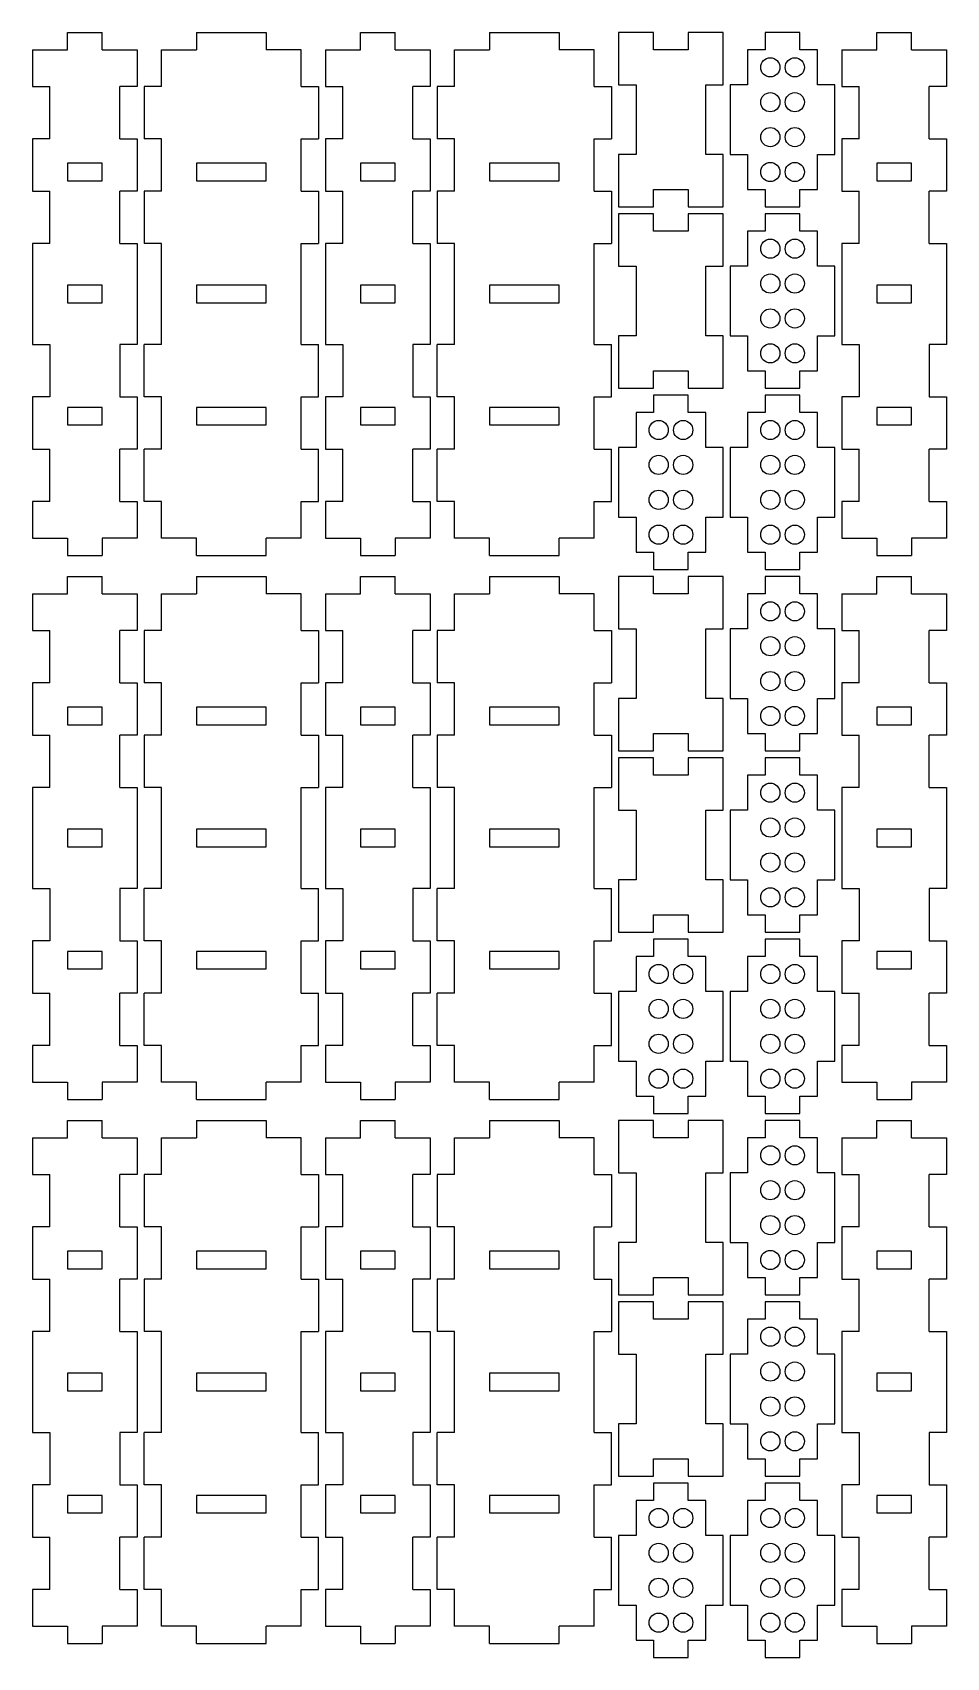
# Model space of a CAD drawing. Header units: millimetres. Extents: x -207 to 951, y -904 to 30.
# Drawn here: x -207.2 to 54.8, y -904.5 to -438.5 of the extents above; entities that cross this region are included whole.
import ezdxf

# ---------------------------------------------------------------- set-up
doc = ezdxf.new("R2010")
doc.units = ezdxf.units.MM

msp = doc.modelspace()

# ---------------------------------------------------------------- linework, layer by layer
at = {"color": 7, "linetype": 'Continuous', "lineweight": 25}
for p, q in [((-197.22, -443.5), (-197.22, -438.5)), ((-197.22, -438.5), (-187.22, -438.5)), ((-187.22, -443.5), (-187.22, -438.5)), ((-160.22, -438.5), (-160.22, -443.5)), ((-160.22, -438.5), (-140.22, -438.5)), ((-140.22, -438.5), (-140.22, -443.5)), ((-113.22, -443.5), (-113.22, -438.5)), ((-113.22, -438.5), (-103.22, -438.5)), ((-103.22, -443.5), (-103.22, -438.5)), ((-76.22, -438.5), (-76.22, -443.5)), ((-76.22, -438.5), (-56.22, -438.5)), ((-56.22, -438.5), (-56.22, -443.5)), ((-39.22, -438.5), (-39.22, -453.5)), ((-29.22, -438.5), (-39.22, -438.5)), ((-29.22, -443.5), (-29.22, -438.5)), ((-19.22, -438.5), (-19.22, -443.5)), ((-9.22, -438.5), (-19.22, -438.5)), ((-9.22, -453.5), (-9.22, -438.5)), ((2.78, -438.5), (2.78, -443.5)), ((12.78, -438.5), (2.78, -438.5)), ((12.78, -443.5), (12.78, -438.5)), ((34.78, -443.5), (34.78, -438.5)), ((34.78, -438.5), (44.78, -438.5)), ((44.78, -443.5), (44.78, -438.5)), ((-207.22, -443.5), (-207.22, -454)), ((-207.22, -443.5), (-197.22, -443.5)), ((-187.22, -443.5), (-177.22, -443.5)), ((-177.22, -443.5), (-177.22, -454)), ((-170.22, -454), (-170.22, -443.5)), ((-170.22, -443.5), (-160.22, -443.5)), ((-130.22, -443.5), (-140.22, -443.5)), ((-130.22, -454), (-130.22, -443.5)), ((-123.22, -443.5), (-123.22, -454)), ((-123.22, -443.5), (-113.22, -443.5)), ((-103.22, -443.5), (-93.22, -443.5)), ((-93.22, -443.5), (-93.22, -454)), ((-86.22, -454), (-86.22, -443.5)), ((-86.22, -443.5), (-76.22, -443.5)), ((-46.22, -443.5), (-56.22, -443.5)), ((-46.22, -454), (-46.22, -443.5)), ((-19.22, -443.5), (-29.22, -443.5)), ((2.78, -443.5), (-2.22, -443.5)), ((-2.22, -443.5), (-2.22, -453.5)), ((17.78, -443.5), (12.78, -443.5)), ((17.78, -453.5), (17.78, -443.5)), ((24.78, -443.5), (24.78, -454)), ((24.78, -443.5), (34.78, -443.5)), ((44.78, -443.5), (54.78, -443.5)), ((54.78, -443.5), (54.78, -454)), ((-207.22, -454), (-202.22, -454)), ((-202.22, -469), (-202.22, -454)), ((-177.22, -454), (-182.22, -454)), ((-182.22, -469), (-182.22, -454)), ((-175.22, -454), (-175.22, -469)), ((-170.22, -454), (-175.22, -454)), ((-130.22, -454), (-125.22, -454)), ((-125.22, -454), (-125.22, -469)), ((-123.22, -454), (-118.22, -454)), ((-118.22, -469), (-118.22, -454)), ((-93.22, -454), (-98.22, -454)), ((-98.22, -469), (-98.22, -454)), ((-91.22, -454), (-91.22, -469)), ((-86.22, -454), (-91.22, -454)), ((-46.22, -454), (-41.22, -454)), ((-41.22, -454), (-41.22, -469)), ((-39.22, -453.5), (-34.22, -453.5)), ((-34.22, -453.5), (-34.22, -473.5)), ((-14.22, -453.5), (-9.22, -453.5)), ((-14.22, -473.5), (-14.22, -453.5)), ((-7.22, -453.5), (-7.22, -473.5)), ((-2.22, -453.5), (-7.22, -453.5)), ((22.78, -453.5), (17.78, -453.5)), ((22.78, -473.5), (22.78, -453.5)), ((24.78, -454), (29.78, -454)), ((29.78, -469), (29.78, -454)), ((54.78, -454), (49.78, -454)), ((49.78, -469), (49.78, -454)), ((-207.22, -469), (-207.22, -484)), ((-202.22, -469), (-207.22, -469)), ((-182.22, -469), (-177.22, -469)), ((-177.22, -469), (-177.22, -484)), ((-170.22, -469), (-175.22, -469)), ((-170.22, -484), (-170.22, -469)), ((-130.22, -469), (-125.22, -469)), ((-130.22, -484), (-130.22, -469)), ((-123.22, -469), (-123.22, -484)), ((-118.22, -469), (-123.22, -469)), ((-98.22, -469), (-93.22, -469)), ((-93.22, -469), (-93.22, -484)), ((-86.22, -469), (-91.22, -469)), ((-86.22, -484), (-86.22, -469)), ((-46.22, -469), (-41.22, -469)), ((-46.22, -484), (-46.22, -469)), ((24.78, -469), (24.78, -484)), ((29.78, -469), (24.78, -469)), ((49.78, -469), (54.78, -469)), ((54.78, -469), (54.78, -484)), ((-34.22, -473.5), (-39.22, -473.5)), ((-39.22, -473.5), (-39.22, -488.5)), ((-9.22, -473.5), (-14.22, -473.5)), ((-9.22, -488.5), (-9.22, -473.5)), ((-7.22, -473.5), (-2.22, -473.5)), ((-2.22, -473.5), (-2.22, -483.5)), ((17.78, -473.5), (22.78, -473.5)), ((17.78, -483.5), (17.78, -473.5)), ((-187.22, -476), (-197.22, -476)), ((-197.22, -476), (-197.22, -481)), ((-187.22, -481), (-187.22, -476)), ((-140.22, -476), (-160.22, -476)), ((-160.22, -476), (-160.22, -481)), ((-140.22, -481), (-140.22, -476)), ((-103.22, -476), (-113.22, -476)), ((-113.22, -476), (-113.22, -481)), ((-103.22, -481), (-103.22, -476)), ((-56.22, -476), (-76.22, -476)), ((-76.22, -476), (-76.22, -481)), ((-56.22, -481), (-56.22, -476)), ((44.78, -476), (34.78, -476)), ((34.78, -476), (34.78, -481)), ((44.78, -481), (44.78, -476)), ((-207.22, -484), (-202.22, -484)), ((-202.22, -499), (-202.22, -484)), ((-197.22, -481), (-187.22, -481)), ((-177.22, -484), (-182.22, -484)), ((-182.22, -499), (-182.22, -484)), ((-175.22, -484), (-175.22, -499)), ((-170.22, -484), (-175.22, -484)), ((-160.22, -481), (-140.22, -481)), ((-130.22, -484), (-125.22, -484)), ((-125.22, -484), (-125.22, -499)), ((-123.22, -484), (-118.22, -484)), ((-118.22, -499), (-118.22, -484)), ((-113.22, -481), (-103.22, -481)), ((-93.22, -484), (-98.22, -484)), ((-98.22, -499), (-98.22, -484)), ((-91.22, -484), (-91.22, -499)), ((-86.22, -484), (-91.22, -484)), ((-76.22, -481), (-56.22, -481)), ((-46.22, -484), (-41.22, -484)), ((-41.22, -484), (-41.22, -499)), ((-29.22, -488.5), (-29.22, -483.5)), ((-29.22, -483.5), (-19.22, -483.5)), ((-19.22, -483.5), (-19.22, -488.5)), ((-2.22, -483.5), (2.78, -483.5)), ((2.78, -483.5), (2.78, -488.5)), ((12.78, -483.5), (17.78, -483.5)), ((12.78, -488.5), (12.78, -483.5)), ((24.78, -484), (29.78, -484)), ((29.78, -499), (29.78, -484)), ((34.78, -481), (44.78, -481)), ((54.78, -484), (49.78, -484)), ((49.78, -499), (49.78, -484)), ((-39.22, -488.5), (-29.22, -488.5)), ((-19.22, -488.5), (-9.22, -488.5)), ((2.78, -488.5), (12.78, -488.5)), ((-29.22, -490.5), (-39.22, -490.5)), ((-39.22, -490.5), (-39.22, -505.5)), ((-29.22, -495.5), (-29.22, -490.5)), ((-19.22, -490.5), (-19.22, -495.5)), ((-9.22, -490.5), (-19.22, -490.5)), ((-9.22, -505.5), (-9.22, -490.5)), ((2.78, -490.5), (2.78, -495.5)), ((12.78, -490.5), (2.78, -490.5)), ((12.78, -495.5), (12.78, -490.5)), ((-19.22, -495.5), (-29.22, -495.5)), ((-2.22, -495.5), (-2.22, -505.5)), ((2.78, -495.5), (-2.22, -495.5)), ((17.78, -495.5), (12.78, -495.5)), ((17.78, -505.5), (17.78, -495.5)), ((-207.22, -499), (-207.22, -528)), ((-202.22, -499), (-207.22, -499)), ((-182.22, -499), (-177.22, -499)), ((-177.22, -499), (-177.22, -528)), ((-170.22, -499), (-175.22, -499)), ((-170.22, -528), (-170.22, -499)), ((-130.22, -499), (-125.22, -499)), ((-130.22, -528), (-130.22, -499)), ((-123.22, -499), (-123.22, -528)), ((-118.22, -499), (-123.22, -499)), ((-98.22, -499), (-93.22, -499)), ((-93.22, -499), (-93.22, -528)), ((-86.22, -499), (-91.22, -499)), ((-86.22, -528), (-86.22, -499)), ((-46.22, -499), (-41.22, -499)), ((-46.22, -528), (-46.22, -499)), ((24.78, -499), (24.78, -528)), ((29.78, -499), (24.78, -499)), ((49.78, -499), (54.78, -499)), ((54.78, -499), (54.78, -528)), ((-39.22, -505.5), (-34.22, -505.5)), ((-34.22, -505.5), (-34.22, -525.5)), ((-14.22, -505.5), (-9.22, -505.5)), ((-14.22, -525.5), (-14.22, -505.5)), ((-7.22, -505.5), (-7.22, -525.5)), ((-2.22, -505.5), (-7.22, -505.5)), ((22.78, -505.5), (17.78, -505.5)), ((22.78, -525.5), (22.78, -505.5)), ((-187.22, -511), (-197.22, -511)), ((-197.22, -511), (-197.22, -516)), ((-187.22, -516), (-187.22, -511)), ((-140.22, -511), (-160.22, -511)), ((-160.22, -511), (-160.22, -516)), ((-140.22, -516), (-140.22, -511)), ((-103.22, -511), (-113.22, -511)), ((-113.22, -511), (-113.22, -516)), ((-103.22, -516), (-103.22, -511)), ((-56.22, -511), (-76.22, -511)), ((-76.22, -511), (-76.22, -516)), ((-56.22, -516), (-56.22, -511)), ((44.78, -511), (34.78, -511)), ((34.78, -511), (34.78, -516)), ((44.78, -516), (44.78, -511)), ((-197.22, -516), (-187.22, -516)), ((-160.22, -516), (-140.22, -516)), ((-113.22, -516), (-103.22, -516)), ((-76.22, -516), (-56.22, -516)), ((34.78, -516), (44.78, -516)), ((-39.22, -525.5), (-39.22, -540.5)), ((-34.22, -525.5), (-39.22, -525.5)), ((-9.22, -525.5), (-14.22, -525.5)), ((-9.22, -540.5), (-9.22, -525.5)), ((-7.22, -525.5), (-2.22, -525.5)), ((-2.22, -525.5), (-2.22, -535.5)), ((17.78, -535.5), (17.78, -525.5)), ((17.78, -525.5), (22.78, -525.5)), ((-207.22, -528), (-202.22, -528)), ((-202.22, -528), (-202.22, -543)), ((-177.22, -528), (-182.22, -528)), ((-182.22, -528), (-182.22, -543)), ((-175.22, -543), (-175.22, -528)), ((-170.22, -528), (-175.22, -528)), ((-130.22, -528), (-125.22, -528)), ((-125.22, -543), (-125.22, -528)), ((-123.22, -528), (-118.22, -528)), ((-118.22, -528), (-118.22, -543)), ((-93.22, -528), (-98.22, -528)), ((-98.22, -528), (-98.22, -543)), ((-91.22, -543), (-91.22, -528)), ((-86.22, -528), (-91.22, -528)), ((-46.22, -528), (-41.22, -528)), ((-41.22, -543), (-41.22, -528)), ((24.78, -528), (29.78, -528)), ((29.78, -528), (29.78, -543)), ((54.78, -528), (49.78, -528)), ((49.78, -528), (49.78, -543)), ((-29.22, -535.5), (-19.22, -535.5)), ((-29.22, -540.5), (-29.22, -535.5)), ((-19.22, -535.5), (-19.22, -540.5)), ((-2.22, -535.5), (2.78, -535.5)), ((2.78, -535.5), (2.78, -540.5)), ((12.78, -540.5), (12.78, -535.5)), ((12.78, -535.5), (17.78, -535.5)), ((-39.22, -540.5), (-29.22, -540.5)), ((-19.22, -540.5), (-9.22, -540.5)), ((2.78, -540.5), (12.78, -540.5)), ((-207.22, -543), (-207.22, -558)), ((-202.22, -543), (-207.22, -543)), ((-182.22, -543), (-177.22, -543)), ((-177.22, -543), (-177.22, -558)), ((-170.22, -543), (-175.22, -543)), ((-170.22, -558), (-170.22, -543)), ((-130.22, -543), (-125.22, -543)), ((-130.22, -558), (-130.22, -543)), ((-123.22, -543), (-123.22, -558)), ((-118.22, -543), (-123.22, -543)), ((-98.22, -543), (-93.22, -543)), ((-93.22, -543), (-93.22, -558)), ((-86.22, -543), (-91.22, -543)), ((-86.22, -558), (-86.22, -543)), ((-46.22, -543), (-41.22, -543)), ((-46.22, -558), (-46.22, -543)), ((-29.22, -542.5), (-29.22, -547.5)), ((-19.22, -542.5), (-29.22, -542.5)), ((-19.22, -547.5), (-19.22, -542.5)), ((12.78, -542.5), (2.78, -542.5)), ((2.78, -542.5), (2.78, -547.5)), ((12.78, -547.5), (12.78, -542.5)), ((24.78, -543), (24.78, -558)), ((29.78, -543), (24.78, -543)), ((49.78, -543), (54.78, -543)), ((54.78, -543), (54.78, -558)), ((-187.22, -546), (-197.22, -546)), ((-197.22, -546), (-197.22, -551)), ((-187.22, -551), (-187.22, -546)), ((-140.22, -546), (-160.22, -546)), ((-160.22, -546), (-160.22, -551)), ((-140.22, -551), (-140.22, -546)), ((-103.22, -546), (-113.22, -546)), ((-113.22, -546), (-113.22, -551)), ((-103.22, -551), (-103.22, -546)), ((-56.22, -546), (-76.22, -546)), ((-76.22, -546), (-76.22, -551)), ((-56.22, -551), (-56.22, -546)), ((-34.22, -547.5), (-34.22, -557.5)), ((-29.22, -547.5), (-34.22, -547.5)), ((-14.22, -547.5), (-19.22, -547.5)), ((-14.22, -557.5), (-14.22, -547.5)), ((-2.22, -547.5), (-2.22, -557.5)), ((2.78, -547.5), (-2.22, -547.5)), ((17.78, -547.5), (12.78, -547.5)), ((17.78, -557.5), (17.78, -547.5)), ((44.78, -546), (34.78, -546)), ((34.78, -546), (34.78, -551)), ((44.78, -551), (44.78, -546)), ((-197.22, -551), (-187.22, -551)), ((-160.22, -551), (-140.22, -551)), ((-113.22, -551), (-103.22, -551)), ((-76.22, -551), (-56.22, -551)), ((34.78, -551), (44.78, -551)), ((-207.22, -558), (-202.22, -558)), ((-202.22, -573), (-202.22, -558)), ((-177.22, -558), (-182.22, -558)), ((-182.22, -573), (-182.22, -558)), ((-175.22, -573), (-175.22, -558)), ((-170.22, -558), (-175.22, -558)), ((-130.22, -558), (-125.22, -558)), ((-125.22, -573), (-125.22, -558)), ((-123.22, -558), (-118.22, -558)), ((-118.22, -573), (-118.22, -558)), ((-93.22, -558), (-98.22, -558)), ((-98.22, -573), (-98.22, -558)), ((-91.22, -573), (-91.22, -558)), ((-86.22, -558), (-91.22, -558)), ((-46.22, -558), (-41.22, -558)), ((-41.22, -573), (-41.22, -558)), ((-34.22, -557.5), (-39.22, -557.5)), ((-39.22, -557.5), (-39.22, -577.5)), ((-9.22, -557.5), (-14.22, -557.5)), ((-9.22, -577.5), (-9.22, -557.5)), ((-7.22, -557.5), (-7.22, -577.5)), ((-2.22, -557.5), (-7.22, -557.5)), ((22.78, -557.5), (17.78, -557.5)), ((22.78, -577.5), (22.78, -557.5)), ((24.78, -558), (29.78, -558)), ((29.78, -573), (29.78, -558)), ((54.78, -558), (49.78, -558)), ((49.78, -573), (49.78, -558)), ((-207.22, -573), (-207.22, -583.5)), ((-202.22, -573), (-207.22, -573)), ((-182.22, -573), (-177.22, -573)), ((-177.22, -573), (-177.22, -583.5)), ((-170.22, -573), (-175.22, -573)), ((-170.22, -583.5), (-170.22, -573)), ((-130.22, -573), (-125.22, -573)), ((-130.22, -583.5), (-130.22, -573)), ((-123.22, -573), (-123.22, -583.5)), ((-118.22, -573), (-123.22, -573)), ((-98.22, -573), (-93.22, -573)), ((-93.22, -573), (-93.22, -583.5)), ((-86.22, -573), (-91.22, -573)), ((-86.22, -583.5), (-86.22, -573)), ((-46.22, -573), (-41.22, -573)), ((-46.22, -583.5), (-46.22, -573)), ((24.78, -573), (24.78, -583.5)), ((29.78, -573), (24.78, -573)), ((49.78, -573), (54.78, -573)), ((54.78, -573), (54.78, -583.5)), ((-39.22, -577.5), (-34.22, -577.5)), ((-34.22, -577.5), (-34.22, -587.5)), ((-14.22, -577.5), (-9.22, -577.5)), ((-14.22, -587.5), (-14.22, -577.5)), ((-7.22, -577.5), (-2.22, -577.5)), ((-2.22, -577.5), (-2.22, -587.5)), ((17.78, -587.5), (17.78, -577.5)), ((17.78, -577.5), (22.78, -577.5)), ((-207.22, -583.5), (-197.22, -583.5)), ((-197.22, -583.5), (-197.22, -588.5)), ((-177.22, -583.5), (-187.22, -583.5)), ((-187.22, -583.5), (-187.22, -588.5)), ((-160.22, -583.5), (-170.22, -583.5)), ((-160.22, -588.5), (-160.22, -583.5)), ((-130.22, -583.5), (-140.22, -583.5)), ((-140.22, -588.5), (-140.22, -583.5)), ((-123.22, -583.5), (-113.22, -583.5)), ((-113.22, -583.5), (-113.22, -588.5)), ((-93.22, -583.5), (-103.22, -583.5)), ((-103.22, -583.5), (-103.22, -588.5)), ((-76.22, -583.5), (-86.22, -583.5)), ((-76.22, -588.5), (-76.22, -583.5)), ((-46.22, -583.5), (-56.22, -583.5)), ((-56.22, -588.5), (-56.22, -583.5)), ((24.78, -583.5), (34.78, -583.5)), ((34.78, -583.5), (34.78, -588.5)), ((54.78, -583.5), (44.78, -583.5)), ((44.78, -583.5), (44.78, -588.5)), ((-197.22, -588.5), (-187.22, -588.5)), ((-160.22, -588.5), (-140.22, -588.5)), ((-113.22, -588.5), (-103.22, -588.5)), ((-76.22, -588.5), (-56.22, -588.5)), ((-34.22, -587.5), (-29.22, -587.5)), ((-29.22, -587.5), (-29.22, -592.5)), ((-19.22, -592.5), (-19.22, -587.5)), ((-19.22, -587.5), (-14.22, -587.5)), ((-2.22, -587.5), (2.78, -587.5)), ((2.78, -587.5), (2.78, -592.5)), ((12.78, -592.5), (12.78, -587.5)), ((12.78, -587.5), (17.78, -587.5)), ((34.78, -588.5), (44.78, -588.5)), ((-197.22, -599.5), (-197.22, -594.5)), ((-197.22, -594.5), (-187.22, -594.5)), ((-187.22, -599.5), (-187.22, -594.5)), ((-160.22, -594.5), (-160.22, -599.5)), ((-160.22, -594.5), (-140.22, -594.5)), ((-140.22, -594.5), (-140.22, -599.5)), ((-113.22, -599.5), (-113.22, -594.5)), ((-113.22, -594.5), (-103.22, -594.5)), ((-103.22, -599.5), (-103.22, -594.5)), ((-76.22, -594.5), (-76.22, -599.5)), ((-76.22, -594.5), (-56.22, -594.5)), ((-56.22, -594.5), (-56.22, -599.5)), ((-39.22, -594.5), (-39.22, -609.5)), ((-29.22, -594.5), (-39.22, -594.5)), ((-29.22, -592.5), (-19.22, -592.5)), ((-29.22, -599.5), (-29.22, -594.5)), ((-19.22, -594.5), (-19.22, -599.5)), ((-9.22, -594.5), (-19.22, -594.5)), ((-9.22, -609.5), (-9.22, -594.5)), ((2.78, -592.5), (12.78, -592.5)), ((2.78, -594.5), (2.78, -599.5)), ((12.78, -594.5), (2.78, -594.5)), ((12.78, -599.5), (12.78, -594.5)), ((34.78, -599.5), (34.78, -594.5)), ((34.78, -594.5), (44.78, -594.5)), ((44.78, -599.5), (44.78, -594.5)), ((-207.22, -599.5), (-207.22, -610)), ((-207.22, -599.5), (-197.22, -599.5)), ((-187.22, -599.5), (-177.22, -599.5)), ((-177.22, -599.5), (-177.22, -610)), ((-170.22, -610), (-170.22, -599.5)), ((-170.22, -599.5), (-160.22, -599.5)), ((-130.22, -599.5), (-140.22, -599.5)), ((-130.22, -610), (-130.22, -599.5)), ((-123.22, -599.5), (-123.22, -610)), ((-123.22, -599.5), (-113.22, -599.5)), ((-103.22, -599.5), (-93.22, -599.5)), ((-93.22, -599.5), (-93.22, -610)), ((-86.22, -610), (-86.22, -599.5)), ((-86.22, -599.5), (-76.22, -599.5)), ((-46.22, -599.5), (-56.22, -599.5)), ((-46.22, -610), (-46.22, -599.5)), ((-19.22, -599.5), (-29.22, -599.5)), ((2.78, -599.5), (-2.22, -599.5)), ((-2.22, -599.5), (-2.22, -609.5)), ((17.78, -599.5), (12.78, -599.5)), ((17.78, -609.5), (17.78, -599.5)), ((24.78, -599.5), (24.78, -610)), ((24.78, -599.5), (34.78, -599.5)), ((44.78, -599.5), (54.78, -599.5)), ((54.78, -599.5), (54.78, -610)), ((-207.22, -610), (-202.22, -610)), ((-202.22, -625), (-202.22, -610)), ((-177.22, -610), (-182.22, -610)), ((-182.22, -625), (-182.22, -610)), ((-175.22, -610), (-175.22, -625)), ((-170.22, -610), (-175.22, -610)), ((-130.22, -610), (-125.22, -610)), ((-125.22, -610), (-125.22, -625)), ((-123.22, -610), (-118.22, -610)), ((-118.22, -625), (-118.22, -610)), ((-93.22, -610), (-98.22, -610)), ((-98.22, -625), (-98.22, -610)), ((-91.22, -610), (-91.22, -625)), ((-86.22, -610), (-91.22, -610)), ((-46.22, -610), (-41.22, -610)), ((-41.22, -610), (-41.22, -625)), ((-39.22, -609.5), (-34.22, -609.5)), ((-34.22, -609.5), (-34.22, -629.5)), ((-14.22, -609.5), (-9.22, -609.5)), ((-14.22, -629.5), (-14.22, -609.5)), ((-7.22, -609.5), (-7.22, -629.5)), ((-2.22, -609.5), (-7.22, -609.5)), ((22.78, -609.5), (17.78, -609.5)), ((22.78, -629.5), (22.78, -609.5)), ((24.78, -610), (29.78, -610)), ((29.78, -625), (29.78, -610)), ((54.78, -610), (49.78, -610)), ((49.78, -625), (49.78, -610)), ((-207.22, -625), (-207.22, -640)), ((-202.22, -625), (-207.22, -625)), ((-182.22, -625), (-177.22, -625)), ((-177.22, -625), (-177.22, -640)), ((-170.22, -625), (-175.22, -625)), ((-170.22, -640), (-170.22, -625)), ((-130.22, -625), (-125.22, -625)), ((-130.22, -640), (-130.22, -625)), ((-123.22, -625), (-123.22, -640)), ((-118.22, -625), (-123.22, -625)), ((-98.22, -625), (-93.22, -625)), ((-93.22, -625), (-93.22, -640)), ((-86.22, -625), (-91.22, -625)), ((-86.22, -640), (-86.22, -625)), ((-46.22, -625), (-41.22, -625)), ((-46.22, -640), (-46.22, -625)), ((24.78, -625), (24.78, -640)), ((29.78, -625), (24.78, -625)), ((49.78, -625), (54.78, -625)), ((54.78, -625), (54.78, -640)), ((-187.22, -632), (-197.22, -632)), ((-197.22, -632), (-197.22, -637)), ((-187.22, -637), (-187.22, -632)), ((-140.22, -632), (-160.22, -632)), ((-160.22, -632), (-160.22, -637)), ((-140.22, -637), (-140.22, -632)), ((-103.22, -632), (-113.22, -632)), ((-113.22, -632), (-113.22, -637)), ((-103.22, -637), (-103.22, -632)), ((-56.22, -632), (-76.22, -632)), ((-76.22, -632), (-76.22, -637)), ((-56.22, -637), (-56.22, -632)), ((-39.22, -629.5), (-39.22, -644.5)), ((-34.22, -629.5), (-39.22, -629.5)), ((-9.22, -629.5), (-14.22, -629.5)), ((-9.22, -644.5), (-9.22, -629.5)), ((-7.22, -629.5), (-2.22, -629.5)), ((-2.22, -629.5), (-2.22, -639.5)), ((17.78, -629.5), (22.78, -629.5)), ((17.78, -639.5), (17.78, -629.5)), ((44.78, -632), (34.78, -632)), ((34.78, -632), (34.78, -637)), ((44.78, -637), (44.78, -632)), ((-197.22, -637), (-187.22, -637)), ((-160.22, -637), (-140.22, -637)), ((-113.22, -637), (-103.22, -637)), ((-76.22, -637), (-56.22, -637)), ((34.78, -637), (44.78, -637)), ((-207.22, -640), (-202.22, -640)), ((-202.22, -655), (-202.22, -640)), ((-177.22, -640), (-182.22, -640)), ((-182.22, -655), (-182.22, -640)), ((-175.22, -640), (-175.22, -655)), ((-170.22, -640), (-175.22, -640)), ((-130.22, -640), (-125.22, -640)), ((-125.22, -640), (-125.22, -655)), ((-123.22, -640), (-118.22, -640)), ((-118.22, -655), (-118.22, -640)), ((-93.22, -640), (-98.22, -640)), ((-98.22, -655), (-98.22, -640)), ((-91.22, -640), (-91.22, -655)), ((-86.22, -640), (-91.22, -640)), ((-46.22, -640), (-41.22, -640)), ((-41.22, -640), (-41.22, -655)), ((-29.22, -639.5), (-19.22, -639.5)), ((-29.22, -644.5), (-29.22, -639.5)), ((-19.22, -639.5), (-19.22, -644.5)), ((-2.22, -639.5), (2.78, -639.5)), ((2.78, -639.5), (2.78, -644.5)), ((12.78, -639.5), (17.78, -639.5)), ((12.78, -644.5), (12.78, -639.5)), ((24.78, -640), (29.78, -640)), ((29.78, -655), (29.78, -640)), ((54.78, -640), (49.78, -640)), ((49.78, -655), (49.78, -640)), ((-39.22, -644.5), (-29.22, -644.5)), ((-29.22, -646.5), (-39.22, -646.5)), ((-39.22, -646.5), (-39.22, -661.5)), ((-29.22, -651.5), (-29.22, -646.5)), ((-19.22, -644.5), (-9.22, -644.5)), ((-19.22, -646.5), (-19.22, -651.5)), ((-9.22, -646.5), (-19.22, -646.5)), ((-9.22, -661.5), (-9.22, -646.5)), ((2.78, -644.5), (12.78, -644.5)), ((12.78, -646.5), (2.78, -646.5)), ((2.78, -646.5), (2.78, -651.5)), ((12.78, -651.5), (12.78, -646.5)), ((-19.22, -651.5), (-29.22, -651.5)), ((-2.22, -651.5), (-2.22, -661.5)), ((2.78, -651.5), (-2.22, -651.5)), ((17.78, -651.5), (12.78, -651.5)), ((17.78, -661.5), (17.78, -651.5)), ((-207.22, -655), (-207.22, -684)), ((-202.22, -655), (-207.22, -655)), ((-182.22, -655), (-177.22, -655)), ((-177.22, -655), (-177.22, -684)), ((-170.22, -655), (-175.22, -655)), ((-170.22, -684), (-170.22, -655)), ((-130.22, -655), (-125.22, -655)), ((-130.22, -684), (-130.22, -655)), ((-123.22, -655), (-123.22, -684)), ((-118.22, -655), (-123.22, -655)), ((-98.22, -655), (-93.22, -655)), ((-93.22, -655), (-93.22, -684)), ((-86.22, -655), (-91.22, -655)), ((-86.22, -684), (-86.22, -655)), ((-46.22, -655), (-41.22, -655)), ((-46.22, -684), (-46.22, -655)), ((24.78, -655), (24.78, -684)), ((29.78, -655), (24.78, -655)), ((49.78, -655), (54.78, -655)), ((54.78, -655), (54.78, -684)), ((-39.22, -661.5), (-34.22, -661.5)), ((-34.22, -661.5), (-34.22, -681.5)), ((-14.22, -661.5), (-9.22, -661.5)), ((-14.22, -681.5), (-14.22, -661.5)), ((-7.22, -661.5), (-7.22, -681.5)), ((-2.22, -661.5), (-7.22, -661.5)), ((22.78, -661.5), (17.78, -661.5)), ((22.78, -681.5), (22.78, -661.5)), ((-187.22, -667), (-197.22, -667)), ((-197.22, -667), (-197.22, -672)), ((-187.22, -672), (-187.22, -667)), ((-140.22, -667), (-160.22, -667)), ((-160.22, -667), (-160.22, -672)), ((-140.22, -672), (-140.22, -667)), ((-103.22, -667), (-113.22, -667)), ((-113.22, -667), (-113.22, -672)), ((-103.22, -672), (-103.22, -667)), ((-56.22, -667), (-76.22, -667)), ((-76.22, -667), (-76.22, -672)), ((-56.22, -672), (-56.22, -667)), ((44.78, -667), (34.78, -667)), ((34.78, -667), (34.78, -672)), ((44.78, -672), (44.78, -667)), ((-197.22, -672), (-187.22, -672)), ((-160.22, -672), (-140.22, -672)), ((-113.22, -672), (-103.22, -672)), ((-76.22, -672), (-56.22, -672)), ((34.78, -672), (44.78, -672)), ((-207.22, -684), (-202.22, -684)), ((-202.22, -684), (-202.22, -699)), ((-177.22, -684), (-182.22, -684)), ((-182.22, -684), (-182.22, -699)), ((-175.22, -699), (-175.22, -684)), ((-170.22, -684), (-175.22, -684)), ((-130.22, -684), (-125.22, -684)), ((-125.22, -699), (-125.22, -684)), ((-123.22, -684), (-118.22, -684)), ((-118.22, -684), (-118.22, -699)), ((-93.22, -684), (-98.22, -684)), ((-98.22, -684), (-98.22, -699)), ((-91.22, -699), (-91.22, -684)), ((-86.22, -684), (-91.22, -684)), ((-46.22, -684), (-41.22, -684)), ((-41.22, -699), (-41.22, -684)), ((-39.22, -681.5), (-39.22, -696.5)), ((-34.22, -681.5), (-39.22, -681.5)), ((-9.22, -681.5), (-14.22, -681.5)), ((-9.22, -696.5), (-9.22, -681.5)), ((-7.22, -681.5), (-2.22, -681.5)), ((-2.22, -681.5), (-2.22, -691.5)), ((17.78, -691.5), (17.78, -681.5)), ((17.78, -681.5), (22.78, -681.5)), ((24.78, -684), (29.78, -684)), ((29.78, -684), (29.78, -699)), ((54.78, -684), (49.78, -684)), ((49.78, -684), (49.78, -699)), ((-29.22, -691.5), (-19.22, -691.5)), ((-29.22, -696.5), (-29.22, -691.5)), ((-19.22, -691.5), (-19.22, -696.5)), ((-2.22, -691.5), (2.78, -691.5)), ((2.78, -691.5), (2.78, -696.5)), ((12.78, -691.5), (17.78, -691.5)), ((12.78, -696.5), (12.78, -691.5)), ((-207.22, -699), (-207.22, -714)), ((-202.22, -699), (-207.22, -699)), ((-182.22, -699), (-177.22, -699)), ((-177.22, -699), (-177.22, -714)), ((-170.22, -699), (-175.22, -699)), ((-170.22, -714), (-170.22, -699)), ((-130.22, -699), (-125.22, -699)), ((-130.22, -714), (-130.22, -699)), ((-123.22, -699), (-123.22, -714)), ((-118.22, -699), (-123.22, -699)), ((-98.22, -699), (-93.22, -699)), ((-93.22, -699), (-93.22, -714)), ((-86.22, -699), (-91.22, -699)), ((-86.22, -714), (-86.22, -699)), ((-46.22, -699), (-41.22, -699)), ((-46.22, -714), (-46.22, -699)), ((-39.22, -696.5), (-29.22, -696.5)), ((-29.22, -698.5), (-29.22, -703.5)), ((-19.22, -698.5), (-29.22, -698.5)), ((-19.22, -696.5), (-9.22, -696.5)), ((-19.22, -703.5), (-19.22, -698.5)), ((2.78, -696.5), (12.78, -696.5)), ((2.78, -698.5), (2.78, -703.5)), ((12.78, -698.5), (2.78, -698.5)), ((12.78, -703.5), (12.78, -698.5)), ((24.78, -699), (24.78, -714)), ((29.78, -699), (24.78, -699)), ((49.78, -699), (54.78, -699)), ((54.78, -699), (54.78, -714)), ((-187.22, -702), (-197.22, -702)), ((-197.22, -702), (-197.22, -707)), ((-187.22, -707), (-187.22, -702)), ((-140.22, -702), (-160.22, -702)), ((-160.22, -702), (-160.22, -707)), ((-140.22, -707), (-140.22, -702)), ((-103.22, -702), (-113.22, -702)), ((-113.22, -702), (-113.22, -707)), ((-103.22, -707), (-103.22, -702)), ((-56.22, -702), (-76.22, -702)), ((-76.22, -702), (-76.22, -707)), ((-56.22, -707), (-56.22, -702)), ((-34.22, -703.5), (-34.22, -713.5)), ((-29.22, -703.5), (-34.22, -703.5)), ((-14.22, -703.5), (-19.22, -703.5)), ((-14.22, -713.5), (-14.22, -703.5)), ((-2.22, -703.5), (-2.22, -713.5)), ((2.78, -703.5), (-2.22, -703.5)), ((17.78, -703.5), (12.78, -703.5)), ((17.78, -713.5), (17.78, -703.5)), ((44.78, -702), (34.78, -702)), ((34.78, -702), (34.78, -707)), ((44.78, -707), (44.78, -702)), ((-197.22, -707), (-187.22, -707)), ((-160.22, -707), (-140.22, -707)), ((-113.22, -707), (-103.22, -707)), ((-76.22, -707), (-56.22, -707)), ((34.78, -707), (44.78, -707)), ((-207.22, -714), (-202.22, -714)), ((-202.22, -729), (-202.22, -714)), ((-177.22, -714), (-182.22, -714)), ((-182.22, -729), (-182.22, -714)), ((-175.22, -729), (-175.22, -714)), ((-170.22, -714), (-175.22, -714)), ((-130.22, -714), (-125.22, -714)), ((-125.22, -729), (-125.22, -714)), ((-123.22, -714), (-118.22, -714)), ((-118.22, -729), (-118.22, -714)), ((-93.22, -714), (-98.22, -714)), ((-98.22, -729), (-98.22, -714)), ((-91.22, -729), (-91.22, -714)), ((-86.22, -714), (-91.22, -714)), ((-46.22, -714), (-41.22, -714)), ((-41.22, -729), (-41.22, -714)), ((-34.22, -713.5), (-39.22, -713.5)), ((-39.22, -713.5), (-39.22, -733.5)), ((-9.22, -713.5), (-14.22, -713.5)), ((-9.22, -733.5), (-9.22, -713.5)), ((-7.22, -713.5), (-7.22, -733.5)), ((-2.22, -713.5), (-7.22, -713.5)), ((22.78, -713.5), (17.78, -713.5)), ((22.78, -733.5), (22.78, -713.5)), ((24.78, -714), (29.78, -714)), ((29.78, -729), (29.78, -714)), ((54.78, -714), (49.78, -714)), ((49.78, -729), (49.78, -714)), ((-207.22, -729), (-207.22, -739.5)), ((-202.22, -729), (-207.22, -729)), ((-182.22, -729), (-177.22, -729)), ((-177.22, -729), (-177.22, -739.5)), ((-170.22, -729), (-175.22, -729)), ((-170.22, -739.5), (-170.22, -729)), ((-130.22, -729), (-125.22, -729)), ((-130.22, -739.5), (-130.22, -729)), ((-123.22, -729), (-123.22, -739.5)), ((-118.22, -729), (-123.22, -729)), ((-98.22, -729), (-93.22, -729)), ((-93.22, -729), (-93.22, -739.5)), ((-86.22, -729), (-91.22, -729)), ((-86.22, -739.5), (-86.22, -729)), ((-46.22, -729), (-41.22, -729)), ((-46.22, -739.5), (-46.22, -729)), ((24.78, -729), (24.78, -739.5)), ((29.78, -729), (24.78, -729)), ((49.78, -729), (54.78, -729)), ((54.78, -729), (54.78, -739.5)), ((-39.22, -733.5), (-34.22, -733.5)), ((-34.22, -733.5), (-34.22, -743.5)), ((-14.22, -733.5), (-9.22, -733.5)), ((-14.22, -743.5), (-14.22, -733.5)), ((-7.22, -733.5), (-2.22, -733.5)), ((-2.22, -733.5), (-2.22, -743.5)), ((17.78, -733.5), (22.78, -733.5)), ((17.78, -743.5), (17.78, -733.5)), ((-207.22, -739.5), (-197.22, -739.5)), ((-197.22, -739.5), (-197.22, -744.5)), ((-177.22, -739.5), (-187.22, -739.5)), ((-187.22, -739.5), (-187.22, -744.5)), ((-160.22, -739.5), (-170.22, -739.5)), ((-160.22, -744.5), (-160.22, -739.5)), ((-130.22, -739.5), (-140.22, -739.5)), ((-140.22, -744.5), (-140.22, -739.5)), ((-123.22, -739.5), (-113.22, -739.5)), ((-113.22, -739.5), (-113.22, -744.5)), ((-93.22, -739.5), (-103.22, -739.5)), ((-103.22, -739.5), (-103.22, -744.5)), ((-76.22, -739.5), (-86.22, -739.5)), ((-76.22, -744.5), (-76.22, -739.5)), ((-46.22, -739.5), (-56.22, -739.5)), ((-56.22, -744.5), (-56.22, -739.5)), ((24.78, -739.5), (34.78, -739.5)), ((34.78, -739.5), (34.78, -744.5)), ((54.78, -739.5), (44.78, -739.5)), ((44.78, -739.5), (44.78, -744.5)), ((-197.22, -744.5), (-187.22, -744.5)), ((-160.22, -744.5), (-140.22, -744.5)), ((-113.22, -744.5), (-103.22, -744.5)), ((-76.22, -744.5), (-56.22, -744.5)), ((-34.22, -743.5), (-29.22, -743.5)), ((-29.22, -743.5), (-29.22, -748.5)), ((-19.22, -748.5), (-19.22, -743.5)), ((-19.22, -743.5), (-14.22, -743.5)), ((-2.22, -743.5), (2.78, -743.5)), ((2.78, -743.5), (2.78, -748.5)), ((12.78, -743.5), (17.78, -743.5)), ((12.78, -748.5), (12.78, -743.5)), ((34.78, -744.5), (44.78, -744.5)), ((-29.22, -748.5), (-19.22, -748.5)), ((2.78, -748.5), (12.78, -748.5)), ((-197.22, -755.5), (-197.22, -750.5)), ((-197.22, -750.5), (-187.22, -750.5)), ((-187.22, -755.5), (-187.22, -750.5)), ((-160.22, -750.5), (-160.22, -755.5)), ((-160.22, -750.5), (-140.22, -750.5)), ((-140.22, -750.5), (-140.22, -755.5)), ((-113.22, -755.5), (-113.22, -750.5)), ((-113.22, -750.5), (-103.22, -750.5)), ((-103.22, -755.5), (-103.22, -750.5)), ((-76.22, -750.5), (-76.22, -755.5)), ((-76.22, -750.5), (-56.22, -750.5)), ((-56.22, -750.5), (-56.22, -755.5)), ((-29.22, -750.5), (-39.22, -750.5)), ((-39.22, -750.5), (-39.22, -765.5)), ((-29.22, -755.5), (-29.22, -750.5)), ((-19.22, -750.5), (-19.22, -755.5)), ((-9.22, -750.5), (-19.22, -750.5)), ((-9.22, -765.5), (-9.22, -750.5)), ((2.78, -750.5), (2.78, -755.5)), ((12.78, -750.5), (2.78, -750.5)), ((12.78, -755.5), (12.78, -750.5)), ((34.78, -755.5), (34.78, -750.5)), ((34.78, -750.5), (44.78, -750.5)), ((44.78, -755.5), (44.78, -750.5)), ((-207.22, -755.5), (-207.22, -766)), ((-207.22, -755.5), (-197.22, -755.5)), ((-187.22, -755.5), (-177.22, -755.5)), ((-177.22, -755.5), (-177.22, -766)), ((-170.22, -766), (-170.22, -755.5)), ((-170.22, -755.5), (-160.22, -755.5)), ((-130.22, -755.5), (-140.22, -755.5)), ((-130.22, -766), (-130.22, -755.5)), ((-123.22, -755.5), (-123.22, -766)), ((-123.22, -755.5), (-113.22, -755.5)), ((-103.22, -755.5), (-93.22, -755.5)), ((-93.22, -755.5), (-93.22, -766)), ((-86.22, -766), (-86.22, -755.5)), ((-86.22, -755.5), (-76.22, -755.5)), ((-46.22, -755.5), (-56.22, -755.5)), ((-46.22, -766), (-46.22, -755.5)), ((-19.22, -755.5), (-29.22, -755.5)), ((2.78, -755.5), (-2.22, -755.5)), ((-2.22, -755.5), (-2.22, -765.5)), ((17.78, -755.5), (12.78, -755.5)), ((17.78, -765.5), (17.78, -755.5)), ((24.78, -755.5), (24.78, -766)), ((24.78, -755.5), (34.78, -755.5)), ((44.78, -755.5), (54.78, -755.5)), ((54.78, -755.5), (54.78, -766)), ((-207.22, -766), (-202.22, -766)), ((-202.22, -781), (-202.22, -766)), ((-177.22, -766), (-182.22, -766)), ((-182.22, -781), (-182.22, -766)), ((-175.22, -766), (-175.22, -781)), ((-170.22, -766), (-175.22, -766)), ((-130.22, -766), (-125.22, -766)), ((-125.22, -766), (-125.22, -781)), ((-123.22, -766), (-118.22, -766)), ((-118.22, -781), (-118.22, -766)), ((-93.22, -766), (-98.22, -766)), ((-98.22, -781), (-98.22, -766)), ((-91.22, -766), (-91.22, -781)), ((-86.22, -766), (-91.22, -766)), ((-46.22, -766), (-41.22, -766)), ((-41.22, -766), (-41.22, -781)), ((-39.22, -765.5), (-34.22, -765.5)), ((-34.22, -765.5), (-34.22, -785.5)), ((-14.22, -765.5), (-9.22, -765.5)), ((-14.22, -785.5), (-14.22, -765.5)), ((-7.22, -765.5), (-7.22, -785.5)), ((-2.22, -765.5), (-7.22, -765.5)), ((22.78, -765.5), (17.78, -765.5)), ((22.78, -785.5), (22.78, -765.5)), ((24.78, -766), (29.78, -766)), ((29.78, -781), (29.78, -766)), ((54.78, -766), (49.78, -766)), ((49.78, -781), (49.78, -766)), ((-207.22, -781), (-207.22, -796)), ((-202.22, -781), (-207.22, -781)), ((-182.22, -781), (-177.22, -781)), ((-177.22, -781), (-177.22, -796)), ((-170.22, -781), (-175.22, -781)), ((-170.22, -796), (-170.22, -781)), ((-130.22, -781), (-125.22, -781)), ((-130.22, -796), (-130.22, -781)), ((-123.22, -781), (-123.22, -796)), ((-118.22, -781), (-123.22, -781)), ((-98.22, -781), (-93.22, -781)), ((-93.22, -781), (-93.22, -796)), ((-86.22, -781), (-91.22, -781)), ((-86.22, -796), (-86.22, -781)), ((-46.22, -781), (-41.22, -781)), ((-46.22, -796), (-46.22, -781)), ((24.78, -781), (24.78, -796)), ((29.78, -781), (24.78, -781)), ((49.78, -781), (54.78, -781)), ((54.78, -781), (54.78, -796)), ((-39.22, -785.5), (-39.22, -800.5)), ((-34.22, -785.5), (-39.22, -785.5)), ((-9.22, -785.5), (-14.22, -785.5)), ((-9.22, -800.5), (-9.22, -785.5)), ((-7.22, -785.5), (-2.22, -785.5)), ((-2.22, -785.5), (-2.22, -795.5)), ((17.78, -795.5), (17.78, -785.5)), ((17.78, -785.5), (22.78, -785.5)), ((-187.22, -788), (-197.22, -788)), ((-197.22, -788), (-197.22, -793)), ((-187.22, -793), (-187.22, -788)), ((-140.22, -788), (-160.22, -788)), ((-160.22, -788), (-160.22, -793)), ((-140.22, -793), (-140.22, -788)), ((-103.22, -788), (-113.22, -788)), ((-113.22, -788), (-113.22, -793)), ((-103.22, -793), (-103.22, -788)), ((-56.22, -788), (-76.22, -788)), ((-76.22, -788), (-76.22, -793)), ((-56.22, -793), (-56.22, -788)), ((44.78, -788), (34.78, -788)), ((34.78, -788), (34.78, -793)), ((44.78, -793), (44.78, -788)), ((-207.22, -796), (-202.22, -796)), ((-202.22, -811), (-202.22, -796)), ((-197.22, -793), (-187.22, -793)), ((-177.22, -796), (-182.22, -796)), ((-182.22, -811), (-182.22, -796)), ((-175.22, -796), (-175.22, -811)), ((-170.22, -796), (-175.22, -796)), ((-160.22, -793), (-140.22, -793)), ((-130.22, -796), (-125.22, -796)), ((-125.22, -796), (-125.22, -811)), ((-123.22, -796), (-118.22, -796)), ((-118.22, -811), (-118.22, -796)), ((-113.22, -793), (-103.22, -793)), ((-93.22, -796), (-98.22, -796)), ((-98.22, -811), (-98.22, -796)), ((-91.22, -796), (-91.22, -811)), ((-86.22, -796), (-91.22, -796)), ((-76.22, -793), (-56.22, -793)), ((-46.22, -796), (-41.22, -796)), ((-41.22, -796), (-41.22, -811)), ((-29.22, -795.5), (-19.22, -795.5)), ((-29.22, -800.5), (-29.22, -795.5)), ((-19.22, -795.5), (-19.22, -800.5)), ((-2.22, -795.5), (2.78, -795.5)), ((2.78, -795.5), (2.78, -800.5)), ((12.78, -800.5), (12.78, -795.5)), ((12.78, -795.5), (17.78, -795.5)), ((24.78, -796), (29.78, -796)), ((29.78, -811), (29.78, -796)), ((34.78, -793), (44.78, -793)), ((54.78, -796), (49.78, -796)), ((49.78, -811), (49.78, -796)), ((-39.22, -800.5), (-29.22, -800.5)), ((-19.22, -800.5), (-9.22, -800.5)), ((2.78, -800.5), (12.78, -800.5)), ((-29.22, -802.5), (-39.22, -802.5)), ((-39.22, -802.5), (-39.22, -817.5)), ((-29.22, -807.5), (-29.22, -802.5)), ((-9.22, -802.5), (-19.22, -802.5)), ((-19.22, -802.5), (-19.22, -807.5)), ((-9.22, -817.5), (-9.22, -802.5)), ((2.78, -802.5), (2.78, -807.5)), ((12.78, -802.5), (2.78, -802.5)), ((12.78, -807.5), (12.78, -802.5)), ((-19.22, -807.5), (-29.22, -807.5)), ((-2.22, -807.5), (-2.22, -817.5)), ((2.78, -807.5), (-2.22, -807.5)), ((17.78, -807.5), (12.78, -807.5)), ((17.78, -817.5), (17.78, -807.5)), ((-207.22, -811), (-207.22, -840)), ((-202.22, -811), (-207.22, -811)), ((-182.22, -811), (-177.22, -811)), ((-177.22, -811), (-177.22, -840)), ((-170.22, -811), (-175.22, -811)), ((-170.22, -840), (-170.22, -811)), ((-130.22, -811), (-125.22, -811)), ((-130.22, -840), (-130.22, -811)), ((-123.22, -811), (-123.22, -840)), ((-118.22, -811), (-123.22, -811)), ((-98.22, -811), (-93.22, -811)), ((-93.22, -811), (-93.22, -840)), ((-86.22, -811), (-91.22, -811)), ((-86.22, -840), (-86.22, -811)), ((-46.22, -811), (-41.22, -811)), ((-46.22, -840), (-46.22, -811)), ((24.78, -811), (24.78, -840)), ((29.78, -811), (24.78, -811)), ((49.78, -811), (54.78, -811)), ((54.78, -811), (54.78, -840)), ((-39.22, -817.5), (-34.22, -817.5)), ((-34.22, -817.5), (-34.22, -837.5)), ((-14.22, -817.5), (-9.22, -817.5)), ((-14.22, -837.5), (-14.22, -817.5)), ((-7.22, -817.5), (-7.22, -837.5)), ((-2.22, -817.5), (-7.22, -817.5)), ((22.78, -817.5), (17.78, -817.5)), ((22.78, -837.5), (22.78, -817.5)), ((-187.22, -823), (-197.22, -823)), ((-197.22, -823), (-197.22, -828)), ((-187.22, -828), (-187.22, -823)), ((-140.22, -823), (-160.22, -823)), ((-160.22, -823), (-160.22, -828)), ((-140.22, -828), (-140.22, -823)), ((-103.22, -823), (-113.22, -823)), ((-113.22, -823), (-113.22, -828)), ((-103.22, -828), (-103.22, -823)), ((-56.22, -823), (-76.22, -823)), ((-76.22, -823), (-76.22, -828)), ((-56.22, -828), (-56.22, -823)), ((44.78, -823), (34.78, -823)), ((34.78, -823), (34.78, -828)), ((44.78, -828), (44.78, -823)), ((-197.22, -828), (-187.22, -828)), ((-160.22, -828), (-140.22, -828)), ((-113.22, -828), (-103.22, -828)), ((-76.22, -828), (-56.22, -828)), ((34.78, -828), (44.78, -828)), ((-39.22, -837.5), (-39.22, -852.5)), ((-34.22, -837.5), (-39.22, -837.5)), ((-9.22, -837.5), (-14.22, -837.5)), ((-9.22, -852.5), (-9.22, -837.5)), ((-7.22, -837.5), (-2.22, -837.5)), ((-2.22, -837.5), (-2.22, -847.5)), ((17.78, -837.5), (22.78, -837.5)), ((17.78, -847.5), (17.78, -837.5)), ((-207.22, -840), (-202.22, -840)), ((-202.22, -840), (-202.22, -855)), ((-177.22, -840), (-182.22, -840)), ((-182.22, -840), (-182.22, -855)), ((-175.22, -855), (-175.22, -840)), ((-170.22, -840), (-175.22, -840)), ((-130.22, -840), (-125.22, -840)), ((-125.22, -855), (-125.22, -840)), ((-123.22, -840), (-118.22, -840)), ((-118.22, -840), (-118.22, -855)), ((-93.22, -840), (-98.22, -840)), ((-98.22, -840), (-98.22, -855)), ((-91.22, -855), (-91.22, -840)), ((-86.22, -840), (-91.22, -840)), ((-46.22, -840), (-41.22, -840)), ((-41.22, -855), (-41.22, -840)), ((24.78, -840), (29.78, -840)), ((29.78, -840), (29.78, -855)), ((54.78, -840), (49.78, -840)), ((49.78, -840), (49.78, -855)), ((-29.22, -852.5), (-29.22, -847.5)), ((-29.22, -847.5), (-19.22, -847.5)), ((-19.22, -847.5), (-19.22, -852.5)), ((-2.22, -847.5), (2.78, -847.5)), ((2.78, -847.5), (2.78, -852.5)), ((12.78, -847.5), (17.78, -847.5)), ((12.78, -852.5), (12.78, -847.5)), ((-39.22, -852.5), (-29.22, -852.5)), ((-19.22, -852.5), (-9.22, -852.5)), ((2.78, -852.5), (12.78, -852.5)), ((-207.22, -855), (-207.22, -870)), ((-202.22, -855), (-207.22, -855)), ((-182.22, -855), (-177.22, -855)), ((-177.22, -855), (-177.22, -870)), ((-170.22, -855), (-175.22, -855)), ((-170.22, -870), (-170.22, -855)), ((-130.22, -855), (-125.22, -855)), ((-130.22, -870), (-130.22, -855)), ((-123.22, -855), (-123.22, -870)), ((-118.22, -855), (-123.22, -855)), ((-98.22, -855), (-93.22, -855)), ((-93.22, -855), (-93.22, -870)), ((-86.22, -855), (-91.22, -855)), ((-86.22, -870), (-86.22, -855)), ((-46.22, -855), (-41.22, -855)), ((-46.22, -870), (-46.22, -855)), ((-19.22, -854.5), (-29.22, -854.5)), ((-29.22, -854.5), (-29.22, -859.5)), ((-19.22, -859.5), (-19.22, -854.5)), ((2.78, -854.5), (2.78, -859.5)), ((12.78, -854.5), (2.78, -854.5)), ((12.78, -859.5), (12.78, -854.5)), ((24.78, -855), (24.78, -870)), ((29.78, -855), (24.78, -855)), ((49.78, -855), (54.78, -855)), ((54.78, -855), (54.78, -870)), ((-187.22, -858), (-197.22, -858)), ((-197.22, -858), (-197.22, -863)), ((-187.22, -863), (-187.22, -858)), ((-140.22, -858), (-160.22, -858)), ((-160.22, -858), (-160.22, -863)), ((-140.22, -863), (-140.22, -858)), ((-103.22, -858), (-113.22, -858)), ((-113.22, -858), (-113.22, -863)), ((-103.22, -863), (-103.22, -858)), ((-56.22, -858), (-76.22, -858)), ((-76.22, -858), (-76.22, -863)), ((-56.22, -863), (-56.22, -858)), ((-29.22, -859.5), (-34.22, -859.5)), ((-34.22, -859.5), (-34.22, -869.5)), ((-14.22, -859.5), (-19.22, -859.5)), ((-14.22, -869.5), (-14.22, -859.5)), ((-2.22, -859.5), (-2.22, -869.5)), ((2.78, -859.5), (-2.22, -859.5)), ((17.78, -859.5), (12.78, -859.5)), ((17.78, -869.5), (17.78, -859.5)), ((44.78, -858), (34.78, -858)), ((34.78, -858), (34.78, -863)), ((44.78, -863), (44.78, -858)), ((-197.22, -863), (-187.22, -863)), ((-160.22, -863), (-140.22, -863)), ((-113.22, -863), (-103.22, -863)), ((-76.22, -863), (-56.22, -863)), ((34.78, -863), (44.78, -863)), ((-207.22, -870), (-202.22, -870)), ((-202.22, -885), (-202.22, -870)), ((-177.22, -870), (-182.22, -870)), ((-182.22, -885), (-182.22, -870)), ((-175.22, -885), (-175.22, -870)), ((-170.22, -870), (-175.22, -870)), ((-130.22, -870), (-125.22, -870)), ((-125.22, -885), (-125.22, -870)), ((-123.22, -870), (-118.22, -870)), ((-118.22, -885), (-118.22, -870)), ((-93.22, -870), (-98.22, -870)), ((-98.22, -885), (-98.22, -870)), ((-91.22, -885), (-91.22, -870)), ((-86.22, -870), (-91.22, -870)), ((-46.22, -870), (-41.22, -870)), ((-41.22, -885), (-41.22, -870)), ((-39.22, -869.5), (-39.22, -889.5)), ((-34.22, -869.5), (-39.22, -869.5)), ((-9.22, -869.5), (-14.22, -869.5)), ((-9.22, -889.5), (-9.22, -869.5)), ((-2.22, -869.5), (-7.22, -869.5)), ((-7.22, -869.5), (-7.22, -889.5)), ((22.78, -869.5), (17.78, -869.5)), ((22.78, -889.5), (22.78, -869.5)), ((24.78, -870), (29.78, -870)), ((29.78, -885), (29.78, -870)), ((54.78, -870), (49.78, -870)), ((49.78, -885), (49.78, -870)), ((-207.22, -885), (-207.22, -895.5)), ((-202.22, -885), (-207.22, -885)), ((-182.22, -885), (-177.22, -885)), ((-177.22, -885), (-177.22, -895.5)), ((-170.22, -885), (-175.22, -885)), ((-170.22, -895.5), (-170.22, -885)), ((-130.22, -885), (-125.22, -885)), ((-130.22, -895.5), (-130.22, -885)), ((-123.22, -885), (-123.22, -895.5)), ((-118.22, -885), (-123.22, -885)), ((-98.22, -885), (-93.22, -885)), ((-93.22, -885), (-93.22, -895.5)), ((-86.22, -885), (-91.22, -885)), ((-86.22, -895.5), (-86.22, -885)), ((-46.22, -885), (-41.22, -885)), ((-46.22, -895.5), (-46.22, -885)), ((24.78, -885), (24.78, -895.5)), ((29.78, -885), (24.78, -885)), ((49.78, -885), (54.78, -885)), ((54.78, -885), (54.78, -895.5)), ((-39.22, -889.5), (-34.22, -889.5)), ((-34.22, -889.5), (-34.22, -899.5)), ((-14.22, -889.5), (-9.22, -889.5)), ((-14.22, -899.5), (-14.22, -889.5)), ((-7.22, -889.5), (-2.22, -889.5)), ((-2.22, -889.5), (-2.22, -899.5)), ((17.78, -889.5), (22.78, -889.5)), ((17.78, -899.5), (17.78, -889.5)), ((-207.22, -895.5), (-197.22, -895.5)), ((-197.22, -895.5), (-197.22, -900.5)), ((-177.22, -895.5), (-187.22, -895.5)), ((-187.22, -895.5), (-187.22, -900.5)), ((-160.22, -895.5), (-170.22, -895.5)), ((-160.22, -900.5), (-160.22, -895.5)), ((-130.22, -895.5), (-140.22, -895.5)), ((-140.22, -900.5), (-140.22, -895.5)), ((-123.22, -895.5), (-113.22, -895.5)), ((-113.22, -895.5), (-113.22, -900.5)), ((-93.22, -895.5), (-103.22, -895.5)), ((-103.22, -895.5), (-103.22, -900.5)), ((-76.22, -895.5), (-86.22, -895.5)), ((-76.22, -900.5), (-76.22, -895.5)), ((-46.22, -895.5), (-56.22, -895.5)), ((-56.22, -900.5), (-56.22, -895.5)), ((24.78, -895.5), (34.78, -895.5)), ((34.78, -895.5), (34.78, -900.5)), ((54.78, -895.5), (44.78, -895.5)), ((44.78, -895.5), (44.78, -900.5)), ((-197.22, -900.5), (-187.22, -900.5)), ((-160.22, -900.5), (-140.22, -900.5)), ((-113.22, -900.5), (-103.22, -900.5)), ((-76.22, -900.5), (-56.22, -900.5)), ((-34.22, -899.5), (-29.22, -899.5)), ((-29.22, -899.5), (-29.22, -904.5)), ((-19.22, -904.5), (-19.22, -899.5)), ((-19.22, -899.5), (-14.22, -899.5)), ((-2.22, -899.5), (2.78, -899.5)), ((2.78, -899.5), (2.78, -904.5)), ((12.78, -899.5), (17.78, -899.5)), ((12.78, -904.5), (12.78, -899.5)), ((34.78, -900.5), (44.78, -900.5)), ((-29.22, -904.5), (-19.22, -904.5)), ((2.78, -904.5), (12.78, -904.5))]:
    msp.add_line(p, q, dxfattribs=at)
for centre in [(4.27, -448.5), (11.3, -448.5), (4.27, -458.5), (11.3, -458.5), (4.27, -468.5), (11.3, -468.5), (4.27, -478.5), (11.3, -478.5), (4.27, -500.5), (11.3, -500.5), (4.27, -510.5), (11.3, -510.5), (4.27, -520.5), (11.3, -520.5), (4.27, -530.5), (11.3, -530.5), (-27.73, -552.5), (-20.7, -552.5), (4.27, -552.5), (11.3, -552.5), (-27.73, -562.5), (-20.7, -562.5), (4.27, -562.5), (11.3, -562.5), (-27.73, -572.5), (-20.7, -572.5), (4.27, -572.5), (11.3, -572.5), (-27.73, -582.5), (-20.7, -582.5), (4.27, -582.5), (11.3, -582.5), (4.27, -604.5), (11.3, -604.5), (4.27, -614.5), (11.3, -614.5), (4.27, -624.5), (11.3, -624.5), (4.27, -634.5), (11.3, -634.5), (4.27, -656.5), (11.3, -656.5), (4.27, -666.5), (11.3, -666.5), (4.27, -676.5), (11.3, -676.5), (4.27, -686.5), (11.3, -686.5), (-27.73, -708.5), (-20.7, -708.5), (4.27, -708.5), (11.3, -708.5), (-27.73, -718.5), (-20.7, -718.5), (4.27, -718.5), (11.3, -718.5), (-27.73, -728.5), (-20.7, -728.5), (4.27, -728.5), (11.3, -728.5), (-27.73, -738.5), (-20.7, -738.5), (4.27, -738.5), (11.3, -738.5), (4.27, -760.5), (11.3, -760.5), (4.27, -770.5), (11.3, -770.5), (4.27, -780.5), (11.3, -780.5), (4.27, -790.5), (11.3, -790.5), (4.27, -812.5), (11.3, -812.5), (4.27, -822.5), (11.3, -822.5), (4.27, -832.5), (11.3, -832.5), (4.27, -842.5), (11.3, -842.5), (-27.73, -864.5), (-20.7, -864.5), (4.27, -864.5), (11.3, -864.5), (-27.73, -874.5), (-20.7, -874.5), (4.27, -874.5), (11.3, -874.5), (-27.73, -884.5), (-20.7, -884.5), (4.27, -884.5), (11.3, -884.5), (-27.73, -894.5), (-20.7, -894.5), (4.27, -894.5), (11.3, -894.5)]:
    msp.add_circle(centre, 2.75, dxfattribs=at)

doc.saveas('drawing.dxf')
